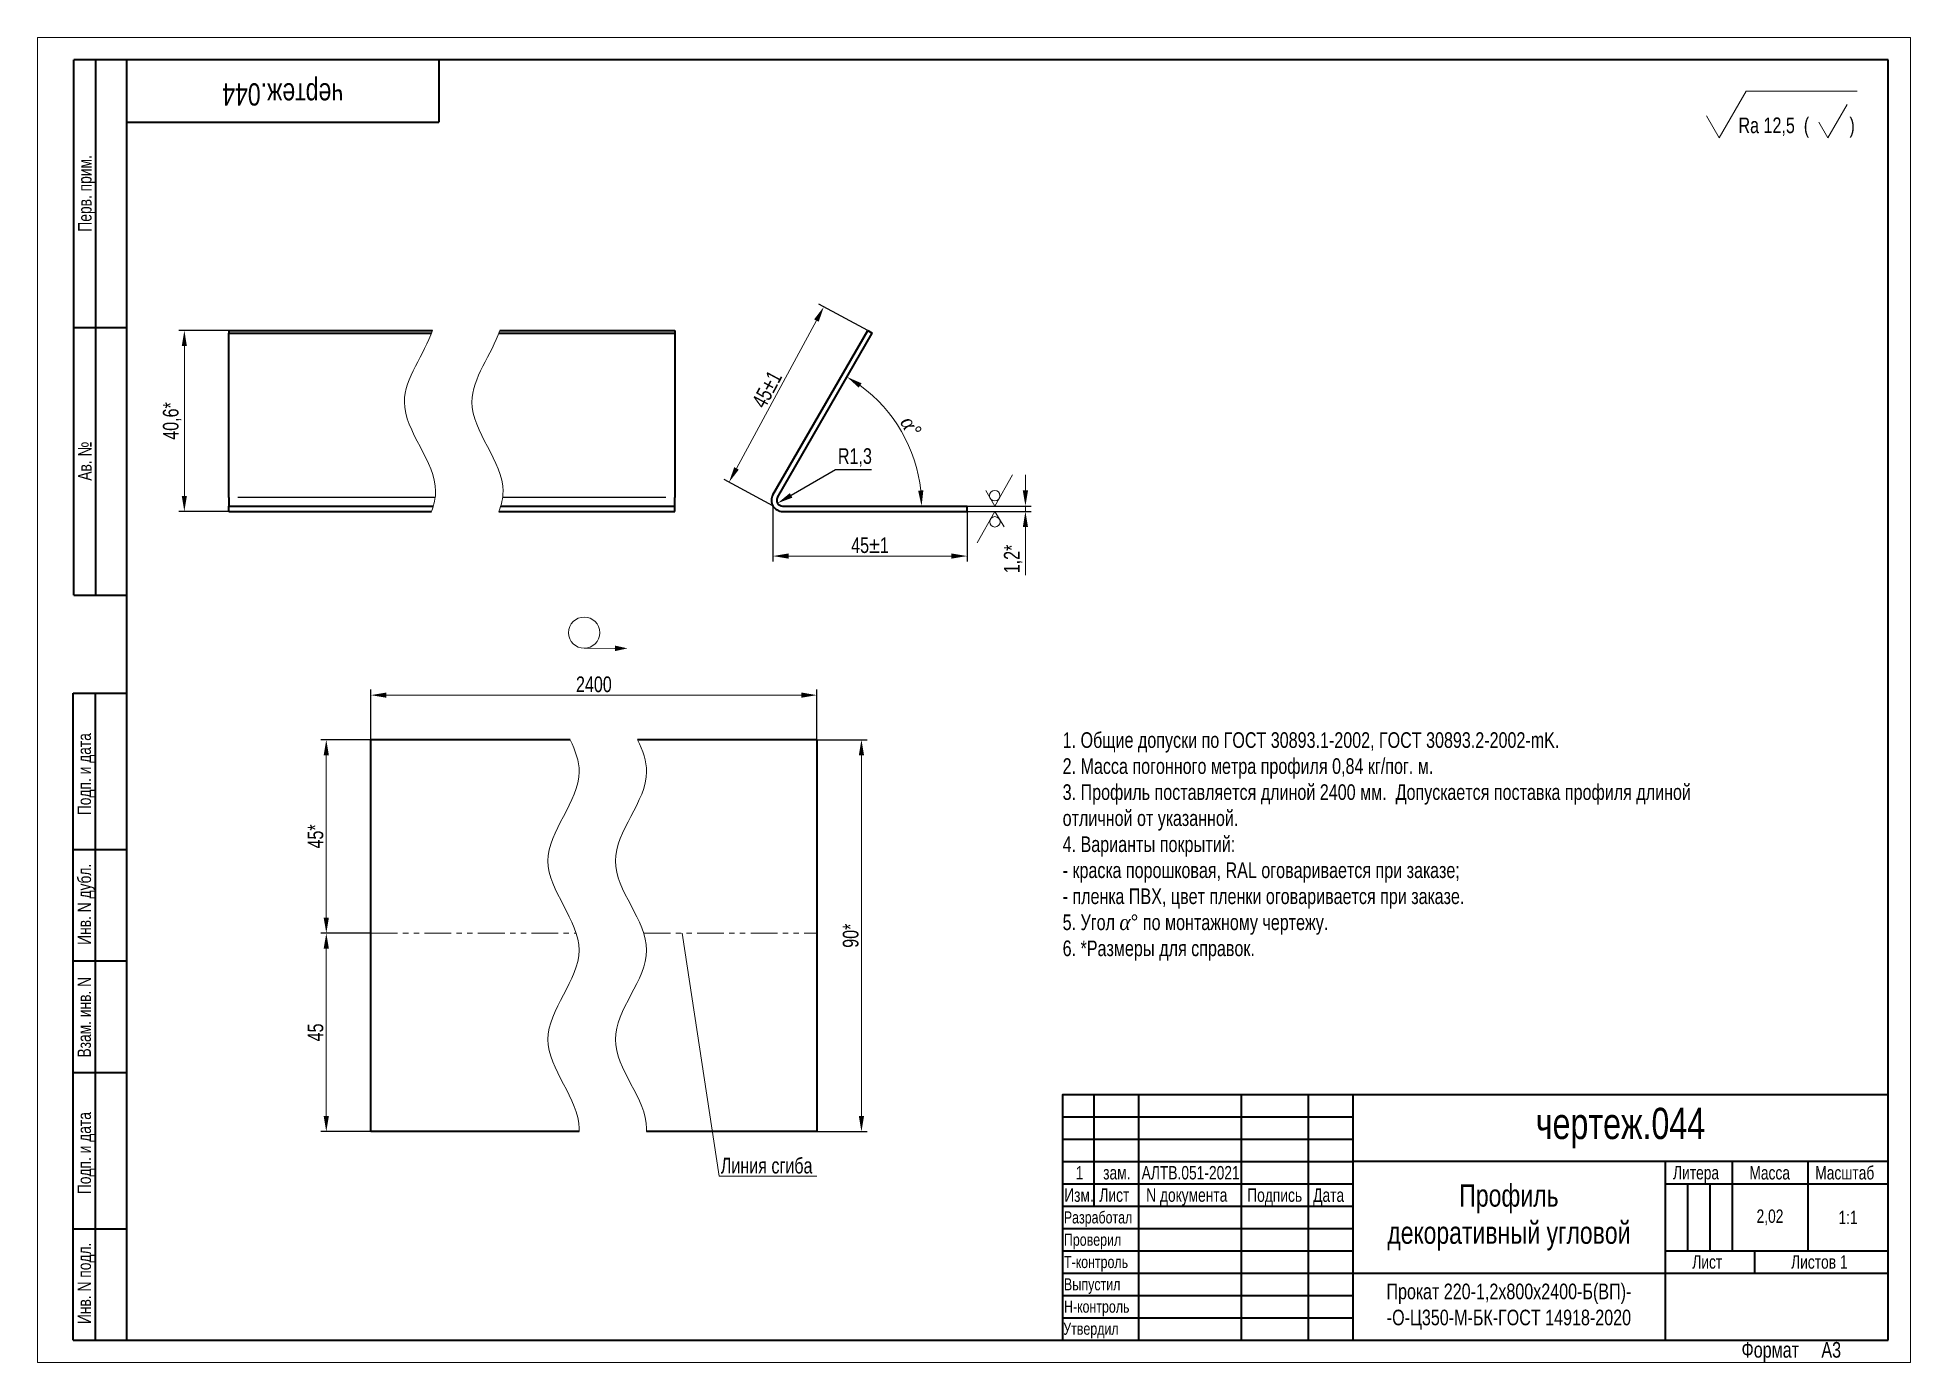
# Model space of a CAD drawing. Header units: millimetres. Extents: x 7700 to 8120, y -709 to -412.
import ezdxf

# ---------------------------------------------------------------- set-up
doc = ezdxf.new("R2010")
doc.units = ezdxf.units.MM
doc.linetypes.add('LT_07', pattern=[20, 10, -2, 2, -2, 2, -2])
for name, color, linetype, lineweight in [('Layer_02', 5, 'Continuous', 13), ('Layer_03', 1, 'Continuous', 13), ('Layer_05', 5, 'Continuous', 13), ('Layer_06', 7, 'Continuous', 35), ('Layer_07', 6, 'Continuous', 13), ('Layer_08', 7, 'Continuous', 40)]:
    doc.layers.add(name, color=color, linetype=linetype, lineweight=lineweight)
doc.styles.add('Style_02', font='ARIALNI_0.TTF', dxfattribs={"width": 0.9, "height": 3.5})
doc.dimstyles.new('DimStyle_03', dxfattribs={"dimtxt": 3.5, "dimasz": 2.5, "dimexe": 1.25, "dimexo": 0.625, "dimtad": 1, "dimtxsty": 'Style_02', "dimcen": 2.5, "dimazin": 3, "dimtfac": 1, "dimtmove": 0, "dimatfit": 3})
doc.dimstyles.new('DimStyle_04', dxfattribs={"dimtxt": 3.5, "dimasz": 2.5, "dimexe": 1.25, "dimexo": 0, "dimtad": 1, "dimlfac": 2, "dimtxsty": 'Style_02', "dimcen": 2.5, "dimazin": 3, "dimtfac": 1, "dimtmove": 0, "dimatfit": 3})

# ---------------------------------------------------------------- blocks, each defined once
blk = doc.blocks.new('*D75')
at = {"layer": 'Defpoints', "color": 0, "lineweight": 50, "ltscale": 0.04, "transparency": 16777216}
for p in [(7775.18, -569.21), (7765.18, -612.56), (7775.18, -612.56)]:
    blk.add_point(p, dxfattribs=at)
at = {"layer": 'Layer_03', "color": 0, "lineweight": -2, "ltscale": 0.04, "transparency": 16777216}
for p, q in [((7775.18, -569.21), (7763.93, -569.21)), ((7775.18, -612.56), (7763.93, -612.56))]:
    blk.add_line(p, q, dxfattribs=at)
at = {"layer": 'Layer_03', "color": 0, "ltscale": 0.04, "transparency": 16777216}
blk.add_line((7765.18, -572.71), (7765.18, -609.06), dxfattribs=at)
at = {"layer": 'Layer_03', "color": 0, "lineweight": 50, "ltscale": 0.04, "transparency": 16777216}
for points in [[(7764.59, -572.71), (7765.76, -572.71), (7765.18, -569.21)], [(7764.59, -609.06), (7765.76, -609.06), (7765.18, -612.56)]]:
    blk.add_solid(points, dxfattribs=at)
at = {"layer": 'Layer_03', "color": 0, "ltscale": 0.04, "transparency": 16777216, "insert": (7762.77, -590.88), "char_height": 3.5, "attachment_point": 5, "rotation": 90, "style": 'Style_02'}
blk.add_mtext('45*', dxfattribs=at)
blk = doc.blocks.new('*D76')
at = {"layer": 'Defpoints', "color": 0, "lineweight": 50, "ltscale": 0.04, "transparency": 16777216}
for p in [(7775.18, -612.56), (7765.18, -657.05), (7775.18, -657.05)]:
    blk.add_point(p, dxfattribs=at)
at = {"layer": 'Layer_03', "color": 0, "lineweight": -2, "ltscale": 0.04, "transparency": 16777216}
for p, q in [((7775.18, -612.56), (7763.93, -612.56)), ((7775.18, -657.05), (7763.93, -657.05))]:
    blk.add_line(p, q, dxfattribs=at)
at = {"layer": 'Layer_03', "color": 0, "ltscale": 0.04, "transparency": 16777216}
blk.add_line((7765.18, -616.06), (7765.18, -653.55), dxfattribs=at)
at = {"layer": 'Layer_03', "color": 0, "lineweight": 50, "ltscale": 0.04, "transparency": 16777216}
for points in [[(7764.59, -616.06), (7765.76, -616.06), (7765.18, -612.56)], [(7764.59, -653.55), (7765.76, -653.55), (7765.18, -657.05)]]:
    blk.add_solid(points, dxfattribs=at)
at = {"layer": 'Layer_03', "color": 0, "ltscale": 0.04, "transparency": 16777216, "insert": (7762.77, -634.81), "char_height": 3.5, "attachment_point": 5, "rotation": 90, "style": 'Style_02'}
blk.add_mtext('45', dxfattribs=at)
blk = doc.blocks.new('*D77')
at = {"layer": 'Defpoints', "color": 0, "lineweight": 50, "ltscale": 0.04, "transparency": 16777216}
for p in [(7875.18, -569.21), (7875.18, -657.05), (7885.18, -657.05)]:
    blk.add_point(p, dxfattribs=at)
at = {"layer": 'Layer_03', "color": 0, "lineweight": -2, "ltscale": 0.04, "transparency": 16777216}
for p, q in [((7875.18, -569.21), (7886.43, -569.21)), ((7875.18, -657.05), (7886.43, -657.05))]:
    blk.add_line(p, q, dxfattribs=at)
at = {"layer": 'Layer_03', "color": 0, "ltscale": 0.04, "transparency": 16777216}
blk.add_line((7885.18, -572.71), (7885.18, -653.55), dxfattribs=at)
at = {"layer": 'Layer_03', "color": 0, "lineweight": 50, "ltscale": 0.04, "transparency": 16777216}
for points in [[(7884.59, -572.71), (7885.76, -572.71), (7885.18, -569.21)], [(7884.59, -653.55), (7885.76, -653.55), (7885.18, -657.05)]]:
    blk.add_solid(points, dxfattribs=at)
at = {"layer": 'Layer_03', "color": 0, "ltscale": 0.04, "transparency": 16777216, "insert": (7882.77, -613.13), "char_height": 3.5, "attachment_point": 5, "rotation": 90, "style": 'Style_02'}
blk.add_mtext('90*', dxfattribs=at)
blk = doc.blocks.new('*D78')
at = {"layer": 'Defpoints', "color": 0, "lineweight": 50, "ltscale": 0.04, "transparency": 16777216}
for p in [(7875.18, -559.21), (7775.18, -569.21), (7875.18, -569.21)]:
    blk.add_point(p, dxfattribs=at)
at = {"layer": 'Layer_03', "color": 0, "lineweight": -2, "ltscale": 0.04, "transparency": 16777216}
for p, q in [((7775.18, -569.21), (7775.18, -557.96)), ((7875.18, -569.21), (7875.18, -557.96))]:
    blk.add_line(p, q, dxfattribs=at)
at = {"layer": 'Layer_03', "color": 0, "ltscale": 0.04, "transparency": 16777216}
blk.add_line((7778.68, -559.21), (7871.68, -559.21), dxfattribs=at)
at = {"layer": 'Layer_03', "color": 0, "lineweight": 50, "ltscale": 0.04, "transparency": 16777216}
for points in [[(7778.68, -558.62), (7778.68, -559.79), (7775.18, -559.21)], [(7871.68, -558.62), (7871.68, -559.79), (7875.18, -559.21)]]:
    blk.add_solid(points, dxfattribs=at)
at = {"layer": 'Layer_03', "color": 0, "ltscale": 0.04, "transparency": 16777216, "insert": (7825.18, -556.8), "char_height": 3.5, "attachment_point": 5, "style": 'Style_02'}
blk.add_mtext('2400', dxfattribs=at)
blk = doc.blocks.new('*D79')
at = {"layer": 'Defpoints', "color": 0, "lineweight": 50, "ltscale": 0.04, "transparency": 16777216}
for p in [(7743.35, -477.48), (7733.35, -518.04), (7743.35, -518.04)]:
    blk.add_point(p, dxfattribs=at)
at = {"layer": 'Layer_03', "color": 0, "lineweight": -2, "ltscale": 0.04, "transparency": 16777216}
for p, q in [((7743.35, -477.48), (7732.1, -477.48)), ((7743.35, -518.04), (7732.1, -518.04))]:
    blk.add_line(p, q, dxfattribs=at)
at = {"layer": 'Layer_03', "color": 0, "ltscale": 0.04, "transparency": 16777216}
blk.add_line((7733.35, -480.98), (7733.35, -514.54), dxfattribs=at)
at = {"layer": 'Layer_03', "color": 0, "lineweight": 50, "ltscale": 0.04, "transparency": 16777216}
for points in [[(7732.77, -480.98), (7733.93, -480.98), (7733.35, -477.48)], [(7732.77, -514.54), (7733.93, -514.54), (7733.35, -518.04)]]:
    blk.add_solid(points, dxfattribs=at)
at = {"layer": 'Layer_03', "color": 0, "ltscale": 0.04, "transparency": 16777216, "insert": (7730.62, -497.76), "char_height": 3.5, "attachment_point": 5, "rotation": 90, "style": 'Style_02'}
blk.add_mtext('40,6*', dxfattribs=at)
blk = doc.blocks.new('*D80')
at = {"layer": 'Defpoints', "color": 0, "lineweight": 50, "ltscale": 0.04, "transparency": 16777216}
for p in [(7865.33, -516.79), (7908.86, -518.04), (7908.86, -528.04)]:
    blk.add_point(p, dxfattribs=at)
at = {"layer": 'Layer_03', "color": 0, "lineweight": -2, "ltscale": 0.04, "transparency": 16777216}
for p, q in [((7865.33, -516.79), (7865.33, -529.29)), ((7908.86, -518.04), (7908.86, -529.29))]:
    blk.add_line(p, q, dxfattribs=at)
at = {"layer": 'Layer_03', "color": 0, "ltscale": 0.04, "transparency": 16777216}
blk.add_line((7868.83, -528.04), (7905.36, -528.04), dxfattribs=at)
at = {"layer": 'Layer_03', "color": 0, "lineweight": 50, "ltscale": 0.04, "transparency": 16777216}
for points in [[(7868.83, -527.45), (7868.83, -528.62), (7865.33, -528.04)], [(7905.36, -527.45), (7905.36, -528.62), (7908.86, -528.04)]]:
    blk.add_solid(points, dxfattribs=at)
at = {"layer": 'Layer_03', "color": 0, "ltscale": 0.04, "transparency": 16777216, "insert": (7887.09, -525.62), "char_height": 3.5, "attachment_point": 5, "style": 'Style_02'}
blk.add_mtext('45%%P1', dxfattribs=at)
blk = doc.blocks.new('*D69')
at = {"layer": 'Defpoints', "color": 0, "lineweight": 50, "ltscale": 0.04, "transparency": 16777216}
for p in [(7886.58, -477.48), (7855.5, -511.47), (7865.33, -516.79)]:
    blk.add_point(p, dxfattribs=at)
at = {"layer": 'Layer_03', "color": 0, "lineweight": -2, "ltscale": 0.04, "transparency": 16777216}
for p, q in [((7886.58, -477.48), (7875.65, -471.57)), ((7865.33, -516.79), (7854.4, -510.88))]:
    blk.add_line(p, q, dxfattribs=at)
at = {"layer": 'Layer_03', "color": 0, "ltscale": 0.04, "transparency": 16777216}
blk.add_line((7875.08, -475.24), (7857.16, -508.39), dxfattribs=at)
at = {"layer": 'Layer_03', "color": 0, "lineweight": 50, "ltscale": 0.04, "transparency": 16777216}
for points in [[(7874.57, -474.97), (7875.59, -475.52), (7876.75, -472.16)], [(7856.65, -508.11), (7857.67, -508.67), (7855.5, -511.47)]]:
    blk.add_solid(points, dxfattribs=at)
at = {"layer": 'Layer_03', "color": 0, "ltscale": 0.04, "transparency": 16777216, "insert": (7864, -490.67), "char_height": 3.5, "attachment_point": 5, "rotation": 61.6031, "style": 'Style_02'}
blk.add_mtext('45%%P1', dxfattribs=at)
blk = doc.blocks.new('*D70')
at = {"layer": 'Defpoints', "color": 0, "lineweight": 50, "ltscale": 0.04, "transparency": 16777216}
for p in [(7867.49, -515.54), (7868.62, -514.89)]:
    blk.add_point(p, dxfattribs=at)
at = {"layer": 'Layer_03', "color": 0, "lineweight": -2, "ltscale": 0.04, "transparency": 16777216}
for p, q in [((7879.36, -508.69), (7869.4, -514.44)), ((7887.44, -508.69), (7879.36, -508.69))]:
    blk.add_line(p, q, dxfattribs=at)
at = {"layer": 'Layer_03', "color": 0, "lineweight": 50, "ltscale": 0.04, "transparency": 16777216}
blk.add_solid([(7869.11, -513.93), (7869.69, -514.94), (7866.37, -516.19)], dxfattribs=at)
at = {"layer": 'Layer_03', "color": 0, "ltscale": 0.04, "transparency": 16777216, "insert": (7883.71, -505.95), "char_height": 3.5, "attachment_point": 5, "style": 'Style_02'}
blk.add_mtext('R1,3', dxfattribs=at)
blk = doc.blocks.new('*D81')
at = {"layer": 'Defpoints', "color": 0, "lineweight": 50, "ltscale": 0.04, "transparency": 16777216}
for p in [(7887.62, -478.08), (7896.64, -505.41), (7866.37, -514.89), (7867.49, -516.84), (7908.86, -516.84)]:
    blk.add_point(p, dxfattribs=at)
at = {"layer": 'Layer_03', "color": 0, "ltscale": 0.04, "transparency": 16777216}
blk.add_arc((7865.24, -516.84), 33.41, 6.0042, 53.9958, dxfattribs=at)
at = {"layer": 'Layer_03', "color": 0, "lineweight": 50, "ltscale": 0.04, "transparency": 16777216}
for points in [[(7884.57, -490.29), (7885.2, -489.31), (7881.95, -487.9)], [(7899.06, -513.31), (7897.89, -513.37), (7898.66, -516.84)]]:
    blk.add_solid(points, dxfattribs=at)
at = {"layer": 'Layer_03', "color": 0, "ltscale": 0.04, "transparency": 16777216, "insert": (7896.26, -498.93), "char_height": 3.5, "attachment_point": 5, "rotation": 300, "style": 'Style_02'}
blk.add_mtext('{\\fTimes New Roman|b0|i1|c0|p18;α\\fMS Shell Dlg 2|b0|i1|c204|p0;%%D}', dxfattribs=at)
blk = doc.blocks.new('*D82')
at = {"layer": 'Defpoints', "color": 0, "lineweight": 50, "ltscale": 0.04, "transparency": 16777216}
for p in [(7908.86, -516.84), (7908.86, -518.04), (7921.95, -518.04)]:
    blk.add_point(p, dxfattribs=at)
at = {"layer": 'Layer_03', "color": 0, "ltscale": 0.04, "transparency": 16777216}
for p, q in [((7921.95, -513.34), (7921.95, -509.84)), ((7921.95, -516.84), (7921.95, -518.04)), ((7921.95, -521.54), (7921.95, -532.34))]:
    blk.add_line(p, q, dxfattribs=at)
at = {"layer": 'Layer_03', "color": 0, "lineweight": -2, "ltscale": 0.04, "transparency": 16777216}
for p, q in [((7908.86, -516.84), (7923.2, -516.84)), ((7908.86, -518.04), (7923.2, -518.04))]:
    blk.add_line(p, q, dxfattribs=at)
at = {"layer": 'Layer_03', "color": 0, "lineweight": 50, "ltscale": 0.04, "transparency": 16777216}
for points in [[(7921.36, -513.34), (7922.53, -513.34), (7921.95, -516.84)], [(7921.36, -521.54), (7922.53, -521.54), (7921.95, -518.04)]]:
    blk.add_solid(points, dxfattribs=at)
at = {"layer": 'Layer_03', "color": 0, "ltscale": 0.04, "transparency": 16777216, "insert": (7919.21, -528.69), "char_height": 3.5, "attachment_point": 5, "rotation": 90, "style": 'Style_02'}
blk.add_mtext('1,2*', dxfattribs=at)

msp = doc.modelspace()

# ---------------------------------------------------------------- linework, layer by layer
at = {"layer": 'Layer_05', "linetype": 'LT_07', "ltscale": 0.6}
for p, q in [((7775.178, -612.56), (7821.22, -612.56)), ((7836.338, -612.56), (7875.178, -612.56))]:
    msp.add_line(p, q, dxfattribs=at)
at = {"layer": 'Layer_06', "lineweight": 13, "ltscale": 0.303109}
msp.add_line((8077.484, -434.3), (8083.546, -423.8), dxfattribs=at)
at = {"layer": 'Layer_06', "lineweight": 13}
msp.add_line((8083.546, -423.8), (8108.415, -423.8), dxfattribs=at)
at = {"layer": 'Layer_06', "lineweight": 13, "ltscale": 0.216506}
msp.add_line((8101.849, -434.3), (8106.179, -426.8), dxfattribs=at)
at = {"layer": 'Layer_06', "lineweight": 13, "ltscale": 0.141451}
msp.add_line((8077.484, -434.3), (8074.655, -429.4), dxfattribs=at)
at = {"layer": 'Layer_06', "lineweight": 13, "ltscale": 0.101036}
msp.add_line((8101.849, -434.3), (8099.828, -430.8), dxfattribs=at)
at = {"layer": 'Layer_06'}
for p, q in [((7743.351, -477.479), (7743.351, -478.079)), ((7743.351, -477.479), (7788.972, -477.479)), ((7743.351, -478.079), (7788.76, -478.079)), ((7743.351, -514.885), (7743.351, -478.079)), ((7803.878, -478.079), (7843.351, -478.079)), ((7804.09, -477.479), (7843.351, -477.479)), ((7843.351, -477.479), (7843.351, -478.079)), ((7843.351, -478.079), (7843.351, -514.885)), ((7865.328, -514.285), (7886.578, -477.479)), ((7866.368, -514.885), (7887.618, -478.079)), ((7886.578, -477.479), (7887.618, -478.079)), ((7743.351, -514.885), (7743.351, -516.835)), ((7843.351, -516.835), (7843.351, -514.885)), ((7743.351, -518.035), (7743.351, -516.835)), ((7743.351, -516.835), (7789.182, -516.835)), ((7743.351, -518.035), (7788.785, -518.035)), ((7803.902, -518.035), (7843.351, -518.035)), ((7804.299, -516.835), (7843.351, -516.835)), ((7843.351, -518.035), (7843.351, -516.835)), ((7867.493, -516.835), (7908.856, -516.835)), ((7867.493, -518.035), (7908.856, -518.035)), ((7908.856, -518.035), (7908.856, -516.835)), ((7819.861, -569.208), (7775.178, -569.208)), ((7775.178, -657.05), (7775.178, -569.208)), ((7875.178, -569.208), (7834.979, -569.208)), ((7875.178, -569.208), (7875.178, -657.05)), ((7821.863, -657.05), (7775.178, -657.05)), ((7875.178, -657.05), (7836.981, -657.05))]:
    msp.add_line(p, q, dxfattribs=at)
at = {"layer": 'Layer_06', "lineweight": 25}
for p, q in [((7789.603, -514.885), (7745.351, -514.885)), ((7841.351, -514.885), (7804.721, -514.885))]:
    msp.add_line(p, q, dxfattribs=at)
at = {"layer": 'Layer_06'}
for radius in [2.5, 1.3]:
    msp.add_arc((7867.493, -515.535), radius, 150, 270, dxfattribs=at)
at = {"layer": 'Layer_07'}
for p, q in [((7700.415, -411.8), (7700.415, -708.8)), ((8120.415, -411.8), (7700.415, -411.8)), ((8120.415, -708.8), (8120.415, -411.8)), ((7915.081, -516.835), (7919.079, -509.835)), ((7915.081, -516.835), (7913.04, -513.335)), ((7915.081, -518.035), (7911.147, -525.071)), ((7915.081, -518.035), (7917.155, -521.516)), ((7823.009, -548.714), (7829.913, -548.722)), ((7845.005, -612.56), (7853.274, -667.05)), ((7853.274, -667.05), (7875.178, -667.05)), ((7700.415, -708.8), (8120.415, -708.8))]:
    msp.add_line(p, q, dxfattribs=at)
for centre, radius in [((7915.071, -514.502), 1.166), ((7915.113, -520.368), 1.166), ((7823.009, -545.209), 3.505)]:
    msp.add_circle(centre, radius, dxfattribs=at)
for points, knots in [([(7788.972, -477.479), (7787.181, -482.823), (7777.096, -494.833), (7791.282, -508.353), (7789.339, -516.527), (7788.785, -518.035)], [88.9627492, 88.9627492, 88.9627492, 88.9627492, 105.9481005, 127.1377206, 131.9314189, 131.9314189, 131.9314189, 131.9314189]), ([(7804.09, -477.479), (7802.298, -482.823), (7792.214, -494.833), (7806.4, -508.353), (7804.457, -516.527), (7803.902, -518.035)], [88.9627492, 88.9627492, 88.9627492, 88.9627492, 105.9481005, 127.1377206, 131.9314189, 131.9314189, 131.9314189, 131.9314189]), ([(7819.861, -569.208), (7821.006, -571.597), (7824.369, -580.654), (7807.896, -596.376), (7828.883, -616.377), (7807.887, -636.374), (7822.121, -649.939), (7821.878, -656.825), (7821.863, -657.05)], [77.1633223, 77.1633223, 77.1633223, 77.1633223, 84.7584804, 105.9481005, 127.1377206, 148.3273407, 169.5169608, 170.2308221, 170.2308221, 170.2308221, 170.2308221]), ([(7834.979, -569.208), (7836.124, -571.597), (7839.487, -580.654), (7823.014, -596.376), (7844.001, -616.377), (7823.005, -636.374), (7837.239, -649.939), (7836.996, -656.825), (7836.981, -657.05)], [77.1633223, 77.1633223, 77.1633223, 77.1633223, 84.7584804, 105.9481005, 127.1377206, 148.3273407, 169.5169608, 170.2308221, 170.2308221, 170.2308221, 170.2308221])]:
    msp.add_open_spline(points, degree=3, knots=knots, dxfattribs=at)
msp.add_solid([(7829.913, -549.337), (7832.734, -548.726), (7829.913, -548.107)], dxfattribs=at)
at = {"layer": 'Layer_08', "linetype": 'Continuous'}
for p, q in [((8115.415, -416.8), (7708.539, -416.8)), ((7708.539, -536.8), (7708.539, -416.8)), ((7713.539, -536.8), (7713.539, -416.8)), ((7720.415, -416.8), (7720.415, -703.8)), ((7790.415, -416.8), (7790.415, -430.8)), ((8115.415, -703.8), (8115.415, -416.8)), ((7720.415, -430.8), (7790.415, -430.8)), ((7708.539, -476.8), (7720.415, -476.8)), ((7708.539, -536.8), (7720.415, -536.8)), ((7708.415, -703.8), (7708.415, -558.8)), ((7708.415, -558.8), (7720.415, -558.8)), ((7713.415, -703.8), (7713.415, -558.8)), ((7708.415, -593.8), (7720.415, -593.8)), ((7708.415, -618.8), (7720.415, -618.8)), ((7708.415, -643.8), (7720.415, -643.8)), ((7930.292, -653.766), (7995.335, -653.766)), ((7930.292, -658.77), (7995.335, -658.77)), ((7930.292, -663.773), (7995.335, -663.773)), ((8070.385, -668.776), (8070.385, -683.786)), ((8075.389, -668.776), (8075.389, -683.786)), ((7708.415, -678.8), (7720.415, -678.8)), ((7930.292, -678.783), (7995.335, -678.783)), ((7930.292, -683.786), (7995.335, -683.786)), ((7930.292, -688.79), (7995.335, -688.79)), ((7930.292, -693.793), (7995.335, -693.793)), ((7930.292, -698.796), (7995.335, -698.796)), ((7708.415, -703.8), (7720.415, -703.8)), ((7720.415, -703.8), (8115.415, -703.8))]:
    msp.add_line(p, q, dxfattribs=at)
for points in [[(8115.415, -648.763), (7930.292, -648.763), (7930.292, -703.8)], [(7937.297, -648.763), (7937.297, -673.78)], [(7947.303, -648.763), (7947.303, -703.8)], [(7970.319, -648.763), (7970.319, -703.8)], [(7985.329, -648.763), (7985.329, -703.8)], [(7995.335, -648.763), (7995.335, -703.8)], [(8115.415, -663.773), (7995.335, -663.773)], [(8065.382, -663.773), (8065.382, -703.8)], [(8080.392, -663.773), (8080.392, -683.786)], [(8097.403, -663.773), (8097.403, -683.786)], [(8097.403, -663.773), (8097.403, -683.786)], [(7930.292, -668.776), (7995.335, -668.776)], [(8065.382, -668.776), (8115.415, -668.776)], [(7930.292, -673.78), (7995.335, -673.78)], [(8065.382, -683.786), (8115.415, -683.786)], [(8085.395, -683.786), (8085.395, -688.79)], [(7995.335, -688.79), (8115.415, -688.79)]]:
    msp.add_lwpolyline(points, dxfattribs=at)

# ---------------------------------------------------------------- texts
at = {"layer": 'Layer_02', "linetype": 'Continuous', "style": 'Style_02', "width": 0.9}
for s, height, p in [('Rа 12,5  (         )', 3.5, (8081.837, -433.24)), ('   1', 3, (7930.643, -667.772)), (' зам.', 3, (7938.524, -667.761)), ('АЛТВ.051-2021', 3, (7948.005, -667.755)), ('Изм.', 3, (7930.643, -672.776)), ('Лист', 3, (7938.524, -672.765)), ('N документа', 3, (7949.021, -672.758)), ('Подпись', 3, (7971.672, -672.78)), ('Дата', 3, (7986.464, -672.787)), ('Разработал', 2.7, (7930.557, -677.622)), ('Проверил', 2.7, (7930.57, -682.626)), ('Т-контроль', 2.7, (7930.602, -687.623)), ('Выпустил', 2.7, (7930.578, -692.617)), ('Н-контроль', 2.7, (7930.602, -697.63)), ('Утвердил', 2.7, (7930.43, -702.577))]:
    msp.add_text(s, height=height, dxfattribs=at).set_placement(p)
at = {"layer": 'Layer_02', "linetype": 'Continuous', "lineweight": 25, "style": 'Style_02', "width": 0.9}
for s, p in [('Перв. прим.', (7712.538, -455.324)), ('Ав. №', (7712.539, -511.137)), ('Подп. и дата', (7712.411, -586.121)), ('Инв. N дубл.', (7712.418, -615.179)), ('Взам. инв. N', (7712.409, -640.441)), ('Подп. и дата', (7712.415, -671.064)), ('Инв. N подл.', (7712.413, -700.174))]:
    msp.add_text(s, height=3, rotation=90, dxfattribs=at).set_placement(p)
at = {"layer": 'Layer_02', "ltscale": 0.04, "style": 'Style_02', "width": 0.9}
msp.add_text('Линия сгиба', height=3.5, dxfattribs=at).set_placement((7853.636, -666.418))
at = {"layer": 'Layer_02', "linetype": 'Continuous', "lineweight": 25, "style": 'Style_02', "width": 0.9}
for s, p in [('Литера', (8067.152, -667.744)), ('Масса', (8084.28, -667.773)), ('Масштаб', (8099.048, -667.771)), ('Лист ', (8071.469, -687.758)), ('Листов 1', (8093.629, -687.763))]:
    msp.add_text(s, height=3, dxfattribs=at).set_placement(p)
at = {"layer": 'Layer_02', "linetype": 'Continuous', "insert": (7755.415, -423.8), "char_height": 5, "width": 70, "attachment_point": 5, "rotation": 180, "style": 'Style_02'}
msp.add_mtext('чертеж.044', dxfattribs=at)
at = {"layer": 'Layer_02', "insert": (7930.292, -618.763), "char_height": 3.5, "attachment_point": 7, "style": 'Style_02'}
msp.add_mtext_dynamic_manual_height_columns('1. Общие допуски по ГОСТ 30893.1-2002, ГОСТ 30893.2-2002-mK.\\P2. Масса погонного метра профиля 0,84 кг/пог. м.   \\P\\pxb0.25,ql;3. Профиль поставляется длиной 2400 мм.  Допускается поставка профиля длиной отличной от указанной.\\P\\pq*;4. Варианты покрытий:\\P- краска порошковая, RAL оговаривается при заказе;\\P- пленка ПВХ, цвет пленки оговаривается при заказе.\\P5. Угол {\\fTimes New Roman|b0|i1|c0|p18;α}%%D по монтажному чертежу.\\P6. *Размеры для справок.', width=149.61439, gutter_width=70, heights=[66.329], dxfattribs=at)
at = {"layer": 'Layer_02', "linetype": 'Continuous', "attachment_point": 5, "style": 'Style_02'}
for s, insert, char_height, width in [('чертеж.044', (8055.375, -656.268), 7, 120.08), ('Профиль \\Pдекоративный угловой', (8030.359, -676.281), 5, 70.04667), ('2,02', (8088.898, -676.281), 3, 17.01133), ('1:1', (8106.409, -676.281), 3, 18.012), ('Прокат 220-1,2х800х2400-Б(ВП)-\\P-О-Ц350-М-БК-ГОСТ 14918-2020', (8030.359, -696.295), 3.5, 70.04667)]:
    msp.add_mtext(s, dxfattribs=dict(at, insert=insert, char_height=char_height, width=width))
at = {"layer": 'Layer_02', "linetype": 'Continuous', "lineweight": 25, "insert": (8082.513, -704.206), "char_height": 3.5, "width": 32.95146, "attachment_point": 1, "style": 'Style_02'}
msp.add_mtext('Формат     А3', dxfattribs=at)

# ---------------------------------------------------------------- dimensions: what is measured, and where the dimension line sits
at = {"layer": 'Layer_03', "ltscale": 0.04}
dim = msp.add_aligned_dim(p1=(7886.578, -477.48), p2=(7865.328, -516.785), distance=-11.177, text='45%%P1', dimstyle='DimStyle_04', override={"dimasz": 3.5, "dimdec": 1, "dimlfac": 1, "dimlwd": -1}, dxfattribs=at)
dim.commit()
dim.dimension.update_dxf_attribs({"geometry": '*D69', "text_midpoint": (7863.999, -490.67)})
for base, p1, p2, text, picture, middle in [((7733.351, -518.035), (7743.351, -477.479), (7743.351, -518.035), '<>*', '*D79', (7730.615, -497.757)), ((7921.946, -518.035), (7908.856, -516.835), (7908.856, -518.035), '<>*', '*D82', (7919.21, -528.69)), ((7765.178, -612.56), (7775.178, -569.208), (7775.178, -612.56), '45*', '*D75', (7762.773, -590.884)), ((7885.178, -657.05), (7875.178, -569.208), (7875.178, -657.05), '90*', '*D77', (7882.766, -613.129)), ((7765.178, -657.05), (7775.178, -612.56), (7775.178, -657.05), '45', '*D76', (7762.773, -634.805))]:
    dim = msp.add_linear_dim(base=base, p1=p1, p2=p2, angle=90, text=text, dimstyle='DimStyle_04', override={"dimasz": 3.5, "dimdec": 1, "dimlfac": 1, "dimlwd": -1}, dxfattribs=at)
    dim.commit()
    dim.dimension.update_dxf_attribs({"geometry": picture, "text_midpoint": middle})
dim = msp.add_angular_dim_2l(base=(7896.641, -505.407), line1=((7867.493, -516.835), (7908.856, -516.835)), line2=((7866.368, -514.885), (7887.618, -478.079)), text='{\\fTimes New Roman|b0|i1|c0|p18;α\\fMS Shell Dlg 2|b0|i1|c204|p0;%%D}', dimstyle='DimStyle_04', override={"dimasz": 3.5, "dimdec": 1, "dimlfac": 1, "dimlwd": -1}, dxfattribs=at)
dim.commit()
dim.dimension.update_dxf_attribs({"geometry": '*D81', "text_midpoint": (7896.262, -498.925)})
dim = msp.add_radius_dim(center=(7867.493, -515.535), mpoint=(7868.619, -514.885), dimstyle='DimStyle_03', override={"dimasz": 3.5, "dimse1": 1}, dxfattribs=at)
dim.commit()
dim.dimension.update_dxf_attribs({"geometry": '*D70', "text_midpoint": (7883.709, -508.685), "dimtype": 164})
for base, p1, p2, text, picture, middle in [((7908.856, -528.035), (7865.328, -516.785), (7908.856, -518.035), '45%%P1', '*D80', (7887.092, -525.623)), ((7875.178, -559.208), (7775.178, -569.208), (7875.178, -569.208), '2400', '*D78', (7825.178, -556.796))]:
    dim = msp.add_linear_dim(base=base, p1=p1, p2=p2, text=text, dimstyle='DimStyle_04', override={"dimasz": 3.5, "dimdec": 1, "dimlfac": 1, "dimlwd": -1}, dxfattribs=at)
    dim.commit()
    dim.dimension.update_dxf_attribs({"geometry": picture, "text_midpoint": middle})

doc.saveas('drawing.dxf')
